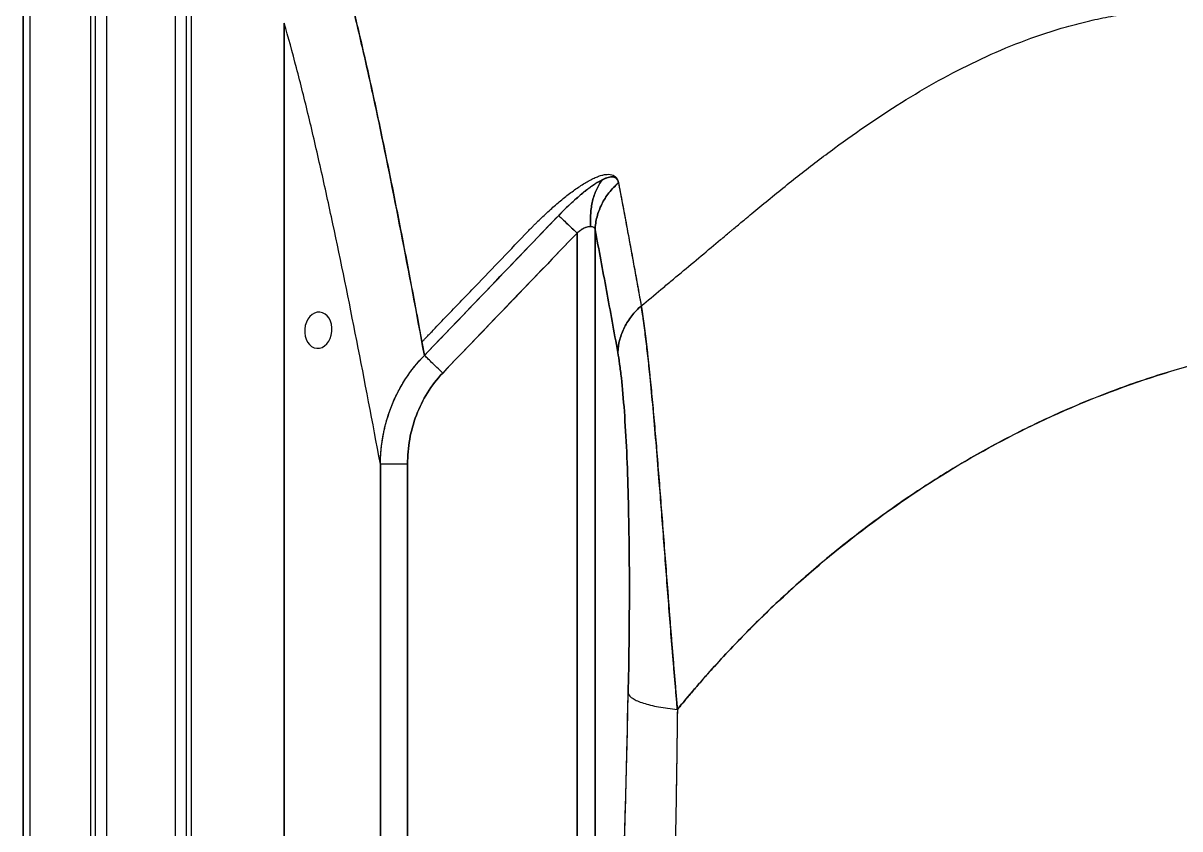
# Model space of a CAD drawing. Extents: x 956 to 1028, y 499 to 635.
# Drawn here: x 955.9 to 971.84, y 562.99 to 574.09 of the extents above; entities that cross this region are included whole.
import ezdxf

# ---------------------------------------------------------------- set-up
doc = ezdxf.new("R2010")
doc.units = 0
doc.header["$MEASUREMENT"] = 0
doc.layers.add('1', color=4, linetype='Continuous')

# ---------------------------------------------------------------- blocks, each defined once
blk = doc.blocks.new('2026 SX')
at = {"layer": '1', "color": 3}
for p, q in [((0, 71.442), (0, 5.922)), ((0, 5.922), (0, 71.442)), ((0.092, 65.635), (0.092, 14.123)), ((0.092, 65.635), (0.092, 14.123)), ((0.928, 65.635), (0.928, 14.123)), ((1, 14.123), (1, 65.635)), ((1.148, 65.635), (1.148, 14.123)), ((2.25, 65.635), (2.25, 14.123)), ((2.101, 14.147), (2.101, 65.438)), ((2.321, 14.147), (2.321, 65.438)), ((3.6, 61.866), (3.6, 22.318)), ((3.6, 22.318), (3.6, 61.866)), ((7.886, 47.774), (7.886, 59.02)), ((7.886, 59.02), (7.886, 47.774)), ((7.637, 47.774), (7.637, 58.974)), ((7.637, 58.974), (7.637, 47.774)), ((4.926, 25.342), (4.926, 55.789)), ((4.926, 55.789), (4.926, 25.342)), ((5.3, 25.339), (5.3, 55.789)), ((5.3, 55.789), (5.3, 25.339))]:
    blk.add_line(p, q, dxfattribs=at)
at = {"layer": '1', "color": 1, "extrusion": (0, 0, -1)}
blk.add_ellipse((4.07, 57.635), major_axis=(-0.022, -0.249), ratio=0.752466, dxfattribs=at)
at = {"layer": '1', "color": 3}
for points, knots in [([(5.533, 57.288), (5.426, 57.864), (5.319, 58.432), (5.104, 59.537), (4.996, 60.075), (4.831, 60.848), (4.776, 61.1), (4.664, 61.592), (4.608, 61.831), (4.494, 62.292), (4.436, 62.515), (4.319, 62.942), (4.26, 63.146), (4.199, 63.337)], [0, 0, 0, 0, 0.25, 0.25, 0.5, 0.5, 0.625, 0.625, 0.75, 0.75, 0.875, 0.875, 1, 1, 1, 1]), ([(4.199, 63.337), (4.203, 63.326), (4.21, 63.303), (4.224, 63.256), (4.243, 63.197), (4.264, 63.125), (4.294, 63.026), (4.33, 62.901), (4.385, 62.705), (4.455, 62.443), (4.539, 62.114), (4.623, 61.765), (4.733, 61.296), (4.867, 60.685), (5.027, 59.92), (5.159, 59.257), (5.264, 58.717), (5.329, 58.374), (5.381, 58.101), (5.421, 57.888), (5.46, 57.68), (5.486, 57.54), (5.498, 57.474)], [0, 0, 0, 0, 0.007278, 0.015625, 0.03125, 0.046295, 0.0625, 0.094487, 0.125, 0.182725, 0.249998, 0.312498, 0.374998, 0.499998, 0.624997, 0.749999, 0.813649, 0.875, 0.906533, 0.9375, 0.970781, 1, 1, 1, 1]), ([(8.522, 57.969), (8.612, 58.045), (8.748, 58.158), (8.886, 58.273), (8.978, 58.35), (9.024, 58.389), (9.257, 58.583), (9.492, 58.779), (9.7, 58.954), (9.75, 58.996), (9.76, 59.004), (9.78, 59.021), (9.81, 59.045), (9.86, 59.087), (9.907, 59.127), (9.947, 59.16), (9.961, 59.172), (9.991, 59.197), (10.07, 59.262), (10.165, 59.341), (10.32, 59.468), (10.397, 59.531), (10.553, 59.657), (10.631, 59.719), (10.867, 59.903), (11.026, 60.025), (11.508, 60.38), (11.837, 60.605), (12.511, 61.021), (12.857, 61.21), (13.391, 61.459), (13.571, 61.536), (13.937, 61.676), (14.124, 61.74), (14.407, 61.823), (14.502, 61.849), (14.692, 61.897), (14.788, 61.919), (14.935, 61.948), (14.984, 61.958), (15.084, 61.976), (15.134, 61.984), (15.194, 61.994), (15.205, 61.996), (15.229, 61.999), (15.252, 62.003), (15.283, 62.007), (15.303, 62.01), (15.317, 62.012), (15.324, 62.013), (15.346, 62.015), (15.361, 62.017), (15.386, 62.021), (15.397, 62.022), (15.411, 62.024), (15.415, 62.024), (15.423, 62.025), (15.426, 62.025), (15.432, 62.026), (15.435, 62.027), (15.44, 62.027), (15.443, 62.028), (15.446, 62.028)], [0, 0, 0, 0, 0.0625, 0.09375, 0.09375, 0.125, 0.125, 0.25, 0.28125, 0.28125, 0.289062, 0.289062, 0.296875, 0.3125, 0.328125, 0.328125, 0.335937, 0.335937, 0.34375, 0.375, 0.375, 0.40625, 0.40625, 0.4375, 0.4375, 0.5, 0.5, 0.625, 0.625, 0.75, 0.75, 0.8125, 0.8125, 0.875, 0.875, 0.90625, 0.90625, 0.9375, 0.9375, 0.953125, 0.953125, 0.96875, 0.96875, 0.972656, 0.972656, 0.976563, 0.980469, 0.982422, 0.982422, 0.984375, 0.984375, 0.988281, 0.988281, 0.992188, 0.992188, 0.994141, 0.994141, 0.996094, 0.996094, 0.998047, 0.998047, 1, 1, 1, 1]), ([(8.522, 57.969), (8.612, 58.045), (8.748, 58.158), (8.886, 58.273), (8.978, 58.35), (9.024, 58.389), (9.257, 58.583), (9.492, 58.779), (9.7, 58.954), (9.75, 58.996), (9.76, 59.004), (9.78, 59.021), (9.81, 59.045), (9.86, 59.087), (9.907, 59.127), (9.947, 59.16), (9.961, 59.172), (9.991, 59.197), (10.07, 59.262), (10.165, 59.341), (10.32, 59.468), (10.397, 59.531), (10.553, 59.657), (10.631, 59.719), (10.867, 59.903), (11.026, 60.025), (11.508, 60.38), (11.837, 60.605), (12.511, 61.021), (12.857, 61.21), (13.391, 61.459), (13.571, 61.536), (13.937, 61.676), (14.124, 61.74), (14.407, 61.823), (14.502, 61.849), (14.692, 61.897), (14.788, 61.919), (14.935, 61.948), (14.984, 61.958), (15.084, 61.976), (15.134, 61.984), (15.194, 61.994), (15.205, 61.996), (15.229, 61.999), (15.252, 62.003), (15.283, 62.007), (15.303, 62.01), (15.317, 62.012), (15.324, 62.013), (15.346, 62.015), (15.361, 62.017), (15.386, 62.021), (15.397, 62.022), (15.411, 62.024), (15.415, 62.024), (15.423, 62.025), (15.426, 62.025), (15.432, 62.026), (15.435, 62.027), (15.44, 62.027), (15.443, 62.028), (15.446, 62.028)], [0, 0, 0, 0, 0.0625, 0.09375, 0.09375, 0.125, 0.125, 0.25, 0.28125, 0.28125, 0.289063, 0.289063, 0.296875, 0.3125, 0.328125, 0.328125, 0.335938, 0.335938, 0.34375, 0.375, 0.375, 0.40625, 0.40625, 0.4375, 0.4375, 0.5, 0.5, 0.625, 0.625, 0.75, 0.75, 0.8125, 0.8125, 0.875, 0.875, 0.90625, 0.90625, 0.9375, 0.9375, 0.953125, 0.953125, 0.96875, 0.96875, 0.972656, 0.972656, 0.976562, 0.980469, 0.982422, 0.982422, 0.984375, 0.984375, 0.988281, 0.988281, 0.992187, 0.992187, 0.994141, 0.994141, 0.996094, 0.996094, 0.998047, 0.998047, 1, 1, 1, 1]), ([(4.926, 55.789), (4.818, 56.369), (4.709, 56.938), (4.491, 58.045), (4.381, 58.584), (4.216, 59.359), (4.16, 59.612), (4.049, 60.105), (3.994, 60.345), (3.882, 60.809), (3.826, 61.034), (3.713, 61.465), (3.657, 61.671), (3.6, 61.866)], [0, 0, 0, 0, 0.25, 0.25, 0.5, 0.5, 0.625, 0.625, 0.75, 0.75, 0.875, 0.875, 1, 1, 1, 1]), ([(6.964, 59.001), (6.976, 59.014), (6.999, 59.037), (7.032, 59.071), (7.064, 59.103), (7.109, 59.147), (7.166, 59.202), (7.258, 59.288), (7.374, 59.391), (7.516, 59.506), (7.657, 59.609), (7.771, 59.68), (7.858, 59.725), (7.92, 59.752), (7.977, 59.771), (8.03, 59.782), (8.076, 59.785), (8.116, 59.779), (8.15, 59.765), (8.172, 59.747), (8.185, 59.728), (8.194, 59.713), (8.201, 59.696), (8.205, 59.68), (8.208, 59.67), (8.208, 59.667)], [0, 0, 0, 0, 0.026041, 0.044854, 0.067547, 0.089703, 0.13456, 0.179412, 0.269083, 0.358836, 0.449075, 0.539037, 0.584481, 0.628805, 0.674114, 0.718773, 0.763489, 0.808531, 0.853155, 0.898359, 0.920832, 0.943224, 0.965649, 0.988075, 1, 1, 1, 1]), ([(7.384, 59.217), (7.39, 59.222), (7.401, 59.234), (7.417, 59.251), (7.434, 59.268), (7.457, 59.291), (7.487, 59.32), (7.537, 59.368), (7.601, 59.427), (7.668, 59.485), (7.721, 59.529), (7.761, 59.561), (7.8, 59.591), (7.833, 59.615), (7.861, 59.635), (7.883, 59.65), (7.905, 59.664), (7.926, 59.677), (7.946, 59.688), (7.966, 59.699), (7.979, 59.706), (7.985, 59.709)], [0, 0, 0, 0, 0.0281122, 0.0565207, 0.0852336, 0.1142583, 0.1751588, 0.2363129, 0.366539, 0.4930463, 0.5606749, 0.6261626, 0.6896702, 0.7513736, 0.78917, 0.826108, 0.8622432, 0.8976349, 0.9323464, 0.9664445, 1, 1, 1, 1]), ([(7.985, 59.709), (7.954, 59.667), (7.927, 59.621), (7.881, 59.522), (7.863, 59.469), (7.843, 59.386), (7.838, 59.358), (7.83, 59.301), (7.827, 59.272), (7.823, 59.213), (7.822, 59.184), (7.821, 59.124), (7.822, 59.095), (7.822, 59.066)], [0, 0, 0, 0, 0.25, 0.25, 0.5, 0.5, 0.625, 0.625, 0.75, 0.75, 0.875, 0.875, 1, 1, 1, 1]), ([(7.822, 59.066), (7.822, 59.095), (7.821, 59.124), (7.822, 59.184), (7.823, 59.213), (7.827, 59.272), (7.83, 59.301), (7.838, 59.358), (7.843, 59.386), (7.863, 59.469), (7.881, 59.522), (7.927, 59.621), (7.954, 59.667), (7.985, 59.709)], [0, 0, 0, 0, 0.125, 0.125, 0.25, 0.25, 0.375, 0.375, 0.5, 0.5, 0.75, 0.75, 1, 1, 1, 1]), ([(8.208, 59.667), (8.16, 59.625), (8.116, 59.578), (8.038, 59.479), (8.005, 59.426), (7.95, 59.315), (7.928, 59.258), (7.897, 59.14), (7.888, 59.08), (7.886, 59.02)], [0, 0, 0, 0, 0.25, 0.25, 0.5, 0.5, 0.75, 0.75, 1, 1, 1, 1]), ([(7.886, 59.02), (7.888, 59.08), (7.897, 59.14), (7.928, 59.258), (7.95, 59.315), (8.005, 59.426), (8.038, 59.479), (8.116, 59.578), (8.16, 59.625), (8.208, 59.667)], [0, 0, 0, 0, 0.25, 0.25, 0.5, 0.5, 0.75, 0.75, 1, 1, 1, 1]), ([(7.985, 59.709), (7.988, 59.711), (7.995, 59.714), (8.005, 59.719), (8.014, 59.723), (8.023, 59.727), (8.032, 59.73), (8.041, 59.734), (8.05, 59.737), (8.058, 59.739), (8.076, 59.745), (8.103, 59.75), (8.129, 59.75), (8.146, 59.746), (8.158, 59.742), (8.169, 59.736), (8.179, 59.729), (8.187, 59.72), (8.194, 59.709), (8.2, 59.696), (8.205, 59.683), (8.207, 59.672), (8.208, 59.667)], [0, 0, 0, 0, 0.025706, 0.051186, 0.076458, 0.101539, 0.12645, 0.151208, 0.175833, 0.200345, 0.224763, 0.339856, 0.455014, 0.511004, 0.567644, 0.625164, 0.68378, 0.743697, 0.805108, 0.868189, 0.933103, 1, 1, 1, 1]), ([(8.208, 59.667), (8.216, 59.627), (8.231, 59.546), (8.254, 59.425), (8.277, 59.304), (8.299, 59.183), (8.322, 59.062), (8.344, 58.941), (8.367, 58.82), (8.389, 58.699), (8.411, 58.577), (8.433, 58.456), (8.456, 58.334), (8.478, 58.213), (8.5, 58.091), (8.515, 58.01), (8.522, 57.969)], [0, 0, 0, 0, 0.072474, 0.144786, 0.216935, 0.288921, 0.360746, 0.43241, 0.503913, 0.575257, 0.64644, 0.717465, 0.788333, 0.859044, 0.929599, 1, 1, 1, 1]), ([(8.208, 59.667), (8.209, 59.662), (8.211, 59.653), (8.215, 59.636), (8.218, 59.618), (8.223, 59.591), (8.229, 59.558), (8.239, 59.504), (8.252, 59.437), (8.267, 59.357), (8.297, 59.195), (8.342, 58.953), (8.392, 58.683), (8.432, 58.465), (8.462, 58.298), (8.492, 58.132), (8.512, 58.022), (8.522, 57.969)], [0, 0, 0, 0, 0.008174, 0.017594, 0.029574, 0.041554, 0.065515, 0.089477, 0.137399, 0.186836, 0.233243, 0.426329, 0.616622, 0.71111, 0.808311, 0.909287, 1, 1, 1, 1]), ([(5.533, 57.288), (5.741, 57.505), (6.155, 57.936), (6.772, 58.579), (7.181, 59.005), (7.384, 59.217)], [0, 0, 0, 0, 0.337372, 0.67088, 1, 1, 1, 1]), ([(7.384, 59.217), (7.394, 59.207), (7.408, 59.194), (7.441, 59.162), (7.461, 59.143), (7.506, 59.1), (7.531, 59.076), (7.582, 59.026), (7.61, 59), (7.637, 58.974)], [0, 0, 0, 0, 0.25, 0.25, 0.5, 0.5, 0.75, 0.75, 1, 1, 1, 1]), ([(7.427, 59.176), (7.452, 59.152), (7.484, 59.121), (7.556, 59.051), (7.597, 59.013), (7.637, 58.974)], [0, 0, 0, 0, 0.5, 0.5, 1, 1, 1, 1]), ([(7.637, 58.974), (7.652, 58.989), (7.668, 59.003), (7.7, 59.026), (7.717, 59.036), (7.765, 59.059), (7.796, 59.067), (7.822, 59.066)], [0, 0, 0, 0, 0.25, 0.25, 0.5, 0.5, 1, 1, 1, 1]), ([(7.686, 59.016), (7.704, 59.029), (7.722, 59.039), (7.757, 59.055), (7.774, 59.06), (7.79, 59.063)], [0, 0, 0, 0, 0.5, 0.5, 1, 1, 1, 1]), ([(7.822, 59.066), (7.838, 59.065), (7.853, 59.061), (7.87, 59.05), (7.874, 59.045), (7.882, 59.034), (7.885, 59.028), (7.886, 59.02)], [0, 0, 0, 0, 0.5, 0.5, 0.75, 0.75, 1, 1, 1, 1]), ([(7.822, 59.066), (7.83, 59.065), (7.846, 59.063), (7.864, 59.056), (7.868, 59.048), (7.87, 59.044)], [0, 0, 0, 0, 0.363819, 0.751388, 1, 1, 1, 1]), ([(7.886, 59.02), (7.938, 58.744), (7.991, 58.465), (8.095, 57.901), (8.147, 57.616), (8.199, 57.329)], [0, 0, 0, 0, 0.5, 0.5, 1, 1, 1, 1]), ([(8.199, 57.329), (8.147, 57.616), (8.095, 57.901), (7.991, 58.465), (7.938, 58.744), (7.886, 59.02)], [0, 0, 0, 0, 0.5, 0.5, 1, 1, 1, 1]), ([(5.498, 57.474), (5.5, 57.476), (5.504, 57.48), (5.512, 57.488), (5.521, 57.498), (5.533, 57.51), (5.548, 57.526), (5.567, 57.546), (5.593, 57.573), (5.631, 57.613), (5.693, 57.677), (5.773, 57.761), (5.895, 57.888), (6.048, 58.047), (6.292, 58.302), (6.598, 58.62), (6.842, 58.874), (6.964, 59.001)], [0, 0, 0, 0, 0.003708, 0.007812, 0.015626, 0.023851, 0.031256, 0.046879, 0.062504, 0.085064, 0.125004, 0.188049, 0.250004, 0.37528, 0.500002, 0.751141, 1, 1, 1, 1]), ([(7.637, 58.974), (7.311, 58.635), (6.694, 57.992), (6.077, 57.349), (5.785, 57.045)], [0, 0, 0, 0, 0.527821, 1, 1, 1, 1]), ([(8.199, 57.329), (8.201, 57.388), (8.21, 57.448), (8.241, 57.564), (8.263, 57.621), (8.318, 57.731), (8.352, 57.783), (8.429, 57.882), (8.473, 57.928), (8.522, 57.969)], [0, 0, 0, 0, 0.25, 0.25, 0.5, 0.5, 0.75, 0.75, 1, 1, 1, 1]), ([(8.522, 57.969), (8.473, 57.928), (8.429, 57.882), (8.352, 57.783), (8.318, 57.731), (8.263, 57.621), (8.241, 57.564), (8.21, 57.448), (8.201, 57.388), (8.199, 57.329)], [0, 0, 0, 0, 0.25, 0.25, 0.5, 0.5, 0.75, 0.75, 1, 1, 1, 1]), ([(8.522, 57.969), (8.523, 57.963), (8.525, 57.951), (8.528, 57.933), (8.531, 57.914), (8.534, 57.894), (8.537, 57.875), (8.54, 57.855), (8.543, 57.835), (8.546, 57.814), (8.549, 57.793), (8.552, 57.772), (8.555, 57.75), (8.558, 57.728), (8.561, 57.706), (8.564, 57.684), (8.567, 57.661), (8.57, 57.638), (8.573, 57.614), (8.576, 57.59), (8.579, 57.566), (8.582, 57.542), (8.585, 57.517), (8.588, 57.492), (8.591, 57.467), (8.594, 57.442), (8.597, 57.416), (8.6, 57.39), (8.603, 57.364), (8.606, 57.337), (8.609, 57.31), (8.612, 57.283), (8.615, 57.256), (8.618, 57.228), (8.621, 57.2), (8.624, 57.172), (8.627, 57.144), (8.63, 57.115), (8.633, 57.086), (8.636, 57.057), (8.639, 57.028), (8.647, 56.958), (8.658, 56.844), (8.673, 56.683), (8.688, 56.517), (8.709, 56.289), (8.734, 55.991), (8.774, 55.496), (8.825, 54.842), (8.871, 54.237), (8.903, 53.83), (8.919, 53.626), (8.935, 53.423), (8.949, 53.253), (8.96, 53.117), (8.969, 53.014), (8.977, 52.913), (8.986, 52.811), (8.994, 52.71), (9.003, 52.609), (9.011, 52.509), (9.017, 52.443), (9.02, 52.409)], [0, 0, 0, 0, 0.006362, 0.012713, 0.019054, 0.025385, 0.031707, 0.038019, 0.044321, 0.050614, 0.056898, 0.063172, 0.069438, 0.075695, 0.081944, 0.088184, 0.094416, 0.10064, 0.106856, 0.113065, 0.119265, 0.125459, 0.131645, 0.137824, 0.143997, 0.150162, 0.156321, 0.162474, 0.168621, 0.174761, 0.180896, 0.187025, 0.193148, 0.199266, 0.205379, 0.211487, 0.21759, 0.223689, 0.229783, 0.235873, 0.241959, 0.24804, 0.27908, 0.310061, 0.341007, 0.371939, 0.433823, 0.496295, 0.620047, 0.746536, 0.778049, 0.80961, 0.841227, 0.872905, 0.888886, 0.904839, 0.920766, 0.936666, 0.952539, 0.968386, 0.984206, 1, 1, 1, 1]), ([(9.02, 52.409), (9.018, 52.428), (9.015, 52.465), (9.011, 52.517), (9.007, 52.564), (9.001, 52.626), (8.995, 52.706), (8.983, 52.839), (8.969, 53.005), (8.947, 53.273), (8.92, 53.608), (8.878, 54.148), (8.827, 54.818), (8.773, 55.516), (8.726, 56.095), (8.685, 56.565), (8.647, 56.96), (8.613, 57.286), (8.587, 57.505), (8.569, 57.645), (8.559, 57.721), (8.552, 57.775), (8.545, 57.827), (8.539, 57.864), (8.533, 57.896), (8.529, 57.921), (8.525, 57.948), (8.523, 57.963), (8.522, 57.969)], [0, 0, 0, 0, 0.009144, 0.017398, 0.024765, 0.031245, 0.046642, 0.06249, 0.093872, 0.124979, 0.187629, 0.249942, 0.376203, 0.499793, 0.583576, 0.666815, 0.74997, 0.812372, 0.875007, 0.906254, 0.922377, 0.937506, 0.953118, 0.96875, 0.972794, 0.984373, 0.992973, 1, 1, 1, 1]), ([(9.02, 52.409), (9.176, 52.599), (9.336, 52.786), (9.666, 53.153), (9.836, 53.333), (10.361, 53.862), (10.73, 54.2), (11.505, 54.84), (11.911, 55.142), (12.759, 55.703), (13.201, 55.963), (14.118, 56.431), (14.593, 56.64), (15.57, 57.001), (16.071, 57.152), (17.093, 57.392), (17.614, 57.481), (18.664, 57.591), (19.193, 57.613), (20.249, 57.589), (20.777, 57.544), (21.558, 57.427), (21.817, 57.38), (22.331, 57.27), (22.585, 57.207), (23.089, 57.065), (23.338, 56.987), (23.83, 56.816), (24.073, 56.723), (24.79, 56.423), (25.253, 56.196), (26.147, 55.695), (26.576, 55.42), (27.399, 54.831), (27.791, 54.517), (28.539, 53.854), (28.894, 53.506), (29.567, 52.782), (29.883, 52.406), (30.18, 52.018)], [0, 0, 0, 0, 0.03125, 0.03125, 0.0625, 0.0625, 0.125, 0.125, 0.1875, 0.1875, 0.25, 0.25, 0.3125, 0.3125, 0.375, 0.375, 0.4375, 0.4375, 0.5, 0.5, 0.5625, 0.5625, 0.59375, 0.59375, 0.625, 0.625, 0.65625, 0.65625, 0.6875, 0.6875, 0.75, 0.75, 0.8125, 0.8125, 0.875, 0.875, 0.9375, 0.9375, 1, 1, 1, 1]), ([(30.18, 52.018), (30.16, 52.044), (30.122, 52.093), (30.047, 52.189), (29.955, 52.306), (29.839, 52.448), (29.682, 52.637), (29.48, 52.87), (29.148, 53.236), (28.716, 53.68), (28.169, 54.191), (27.594, 54.675), (26.99, 55.132), (26.36, 55.559), (25.702, 55.953), (25.019, 56.311), (24.312, 56.631), (23.584, 56.91), (22.836, 57.145), (22.073, 57.334), (21.295, 57.475), (20.509, 57.567), (19.717, 57.61), (18.923, 57.602), (18.132, 57.543), (17.348, 57.435), (16.574, 57.279), (15.815, 57.075), (15.074, 56.826), (14.351, 56.534), (13.653, 56.202), (12.977, 55.831), (12.329, 55.426), (11.705, 54.989), (11.111, 54.523), (10.544, 54.03), (10.095, 53.599), (9.75, 53.242), (9.541, 53.015), (9.377, 52.831), (9.257, 52.691), (9.16, 52.576), (9.081, 52.482), (9.041, 52.435), (9.02, 52.409)], [0, 0, 0, 0, 0.00432, 0.007809, 0.015618, 0.023245, 0.031236, 0.046854, 0.062472, 0.093774, 0.124938, 0.1563, 0.187408, 0.218762, 0.249902, 0.281269, 0.312414, 0.343739, 0.374907, 0.406162, 0.437421, 0.468684, 0.499938, 0.531178, 0.562482, 0.593729, 0.625009, 0.656186, 0.687507, 0.718654, 0.750002, 0.781118, 0.812509, 0.84366, 0.875033, 0.906175, 0.937527, 0.953145, 0.968764, 0.976573, 0.984381, 0.99219, 0.995752, 1, 1, 1, 1]), ([(4.926, 55.789), (4.926, 55.799), (4.926, 55.82), (4.927, 55.85), (4.928, 55.879), (4.93, 55.909), (4.932, 55.938), (4.934, 55.966), (4.937, 55.995), (4.94, 56.023), (4.943, 56.05), (4.946, 56.077), (4.95, 56.104), (4.954, 56.131), (4.959, 56.157), (4.963, 56.182), (4.98, 56.269), (5.015, 56.413), (5.085, 56.61), (5.171, 56.797), (5.249, 56.93), (5.306, 57.015), (5.336, 57.057), (5.367, 57.098), (5.399, 57.138), (5.431, 57.177), (5.464, 57.215), (5.498, 57.252), (5.521, 57.276), (5.533, 57.288)], [0, 0, 0, 0, 0.018384, 0.036562, 0.054536, 0.072305, 0.089868, 0.107227, 0.12438, 0.141328, 0.15807, 0.174608, 0.19094, 0.207067, 0.222988, 0.238705, 0.254216, 0.383657, 0.505951, 0.632806, 0.754578, 0.786089, 0.817359, 0.84839, 0.879183, 0.909738, 0.940059, 0.970145, 1, 1, 1, 1]), ([(4.926, 55.789), (4.927, 55.927), (4.941, 56.065), (4.993, 56.336), (5.032, 56.469), (5.134, 56.726), (5.198, 56.849), (5.349, 57.081), (5.436, 57.189), (5.533, 57.288)], [0, 0, 0, 0, 0.25, 0.25, 0.5, 0.5, 0.75, 0.75, 1, 1, 1, 1]), ([(5.785, 57.045), (5.758, 57.072), (5.731, 57.098), (5.679, 57.148), (5.655, 57.171), (5.61, 57.214), (5.59, 57.233), (5.557, 57.265), (5.543, 57.278), (5.533, 57.288)], [0, 0, 0, 0, 0.25, 0.25, 0.5, 0.5, 0.75, 0.75, 1, 1, 1, 1]), ([(5.785, 57.045), (5.758, 57.072), (5.731, 57.098), (5.679, 57.148), (5.655, 57.171), (5.61, 57.214), (5.59, 57.233), (5.557, 57.265), (5.543, 57.278), (5.533, 57.288)], [0, 0, 0, 0, 0.25, 0.25, 0.5, 0.5, 0.75, 0.75, 1, 1, 1, 1]), ([(8.199, 57.329), (8.207, 57.281), (8.216, 57.227), (8.232, 57.11), (8.24, 57.046), (8.263, 56.841), (8.277, 56.685), (8.301, 56.342), (8.312, 56.155), (8.33, 55.76), (8.337, 55.551), (8.348, 55.121), (8.352, 54.899), (8.358, 54.45), (8.359, 54.222), (8.358, 53.765), (8.356, 53.536), (8.351, 53.08), (8.347, 52.852), (8.342, 52.626)], [0, 0, 0, 0, 0.0625, 0.0625, 0.125, 0.125, 0.25, 0.25, 0.375, 0.375, 0.5, 0.5, 0.625, 0.625, 0.75, 0.75, 0.875, 0.875, 1, 1, 1, 1]), ([(8.342, 52.626), (8.347, 52.852), (8.351, 53.08), (8.356, 53.536), (8.358, 53.765), (8.359, 54.222), (8.358, 54.45), (8.352, 54.899), (8.348, 55.121), (8.337, 55.551), (8.33, 55.76), (8.312, 56.155), (8.301, 56.342), (8.277, 56.685), (8.263, 56.841), (8.24, 57.046), (8.232, 57.11), (8.216, 57.227), (8.207, 57.281), (8.199, 57.329)], [0, 0, 0, 0, 0.125, 0.125, 0.25, 0.25, 0.375, 0.375, 0.5, 0.5, 0.625, 0.625, 0.75, 0.75, 0.875, 0.875, 0.9375, 0.9375, 1, 1, 1, 1]), ([(5.3, 55.789), (5.3, 55.904), (5.31, 56.019), (5.35, 56.246), (5.381, 56.357), (5.463, 56.572), (5.514, 56.676), (5.635, 56.871), (5.706, 56.962), (5.785, 57.045)], [0, 0, 0, 0, 0.25, 0.25, 0.5, 0.5, 0.75, 0.75, 1, 1, 1, 1]), ([(5.785, 57.045), (5.706, 56.962), (5.635, 56.871), (5.514, 56.676), (5.463, 56.572), (5.381, 56.357), (5.35, 56.246), (5.31, 56.019), (5.3, 55.904), (5.3, 55.789)], [0, 0, 0, 0, 0.25, 0.25, 0.5, 0.5, 0.75, 0.75, 1, 1, 1, 1]), ([(5.3, 55.789), (5.252, 55.789), (5.206, 55.789), (5.12, 55.789), (5.08, 55.789), (5.013, 55.789), (4.984, 55.789), (4.943, 55.789), (4.93, 55.789), (4.926, 55.789)], [0, 0, 0, 0, 0.25, 0.25, 0.5, 0.5, 0.75, 0.75, 1, 1, 1, 1]), ([(5.3, 55.789), (5.252, 55.789), (5.206, 55.789), (5.12, 55.789), (5.08, 55.789), (5.013, 55.789), (4.984, 55.789), (4.943, 55.789), (4.93, 55.789), (4.926, 55.789)], [0, 0, 0, 0, 0.25, 0.25, 0.5, 0.5, 0.75, 0.75, 1, 1, 1, 1]), ([(8.172, 47.227), (8.173, 47.257), (8.176, 47.318), (8.18, 47.41), (8.184, 47.502), (8.188, 47.595), (8.191, 47.688), (8.195, 47.781), (8.199, 47.874), (8.203, 47.967), (8.206, 48.061), (8.21, 48.155), (8.214, 48.249), (8.217, 48.343), (8.221, 48.438), (8.231, 48.721), (8.248, 49.196), (8.27, 49.869), (8.291, 50.55), (8.305, 51.072), (8.315, 51.434), (8.32, 51.631), (8.324, 51.829), (8.329, 52.027), (8.334, 52.226), (8.338, 52.426), (8.341, 52.559), (8.342, 52.626)], [0, 0, 0, 0, 0.017766, 0.035542, 0.05333, 0.071128, 0.088938, 0.106759, 0.124593, 0.142439, 0.160297, 0.178168, 0.196053, 0.213951, 0.231862, 0.249788, 0.374488, 0.499741, 0.624548, 0.749836, 0.785483, 0.821157, 0.856859, 0.892592, 0.928359, 0.964161, 1, 1, 1, 1]), ([(8.342, 52.626), (8.351, 52.603), (8.373, 52.58), (8.444, 52.537), (8.492, 52.516), (8.612, 52.477), (8.683, 52.46), (8.841, 52.431), (8.928, 52.418), (9.02, 52.409)], [0, 0, 0, 0, 0.25, 0.25, 0.5, 0.5, 0.75, 0.75, 1, 1, 1, 1]), ([(8.342, 52.626), (8.351, 52.603), (8.373, 52.58), (8.444, 52.537), (8.492, 52.516), (8.612, 52.477), (8.683, 52.46), (8.841, 52.431), (8.928, 52.418), (9.02, 52.409)], [0, 0, 0, 0, 0.25, 0.25, 0.5, 0.5, 0.75, 0.75, 1, 1, 1, 1]), ([(9.02, 52.409), (9.02, 52.377), (9.019, 52.312), (9.018, 52.215), (9.016, 52.118), (9.015, 52.021), (9.014, 51.924), (9.012, 51.827), (9.011, 51.73), (9.01, 51.633), (9.008, 51.536), (9.007, 51.439), (9.005, 51.342), (9.004, 51.245), (9.002, 51.148), (9.001, 51.051), (8.999, 50.954), (8.997, 50.857), (8.996, 50.76), (8.994, 50.663), (8.992, 50.566), (8.99, 50.469), (8.989, 50.372), (8.987, 50.275), (8.985, 50.178), (8.983, 50.081), (8.981, 49.984), (8.979, 49.887), (8.977, 49.79), (8.975, 49.694), (8.973, 49.597), (8.971, 49.5), (8.969, 49.403), (8.966, 49.306), (8.964, 49.21), (8.962, 49.113), (8.96, 49.016), (8.957, 48.92), (8.955, 48.823), (8.952, 48.727), (8.95, 48.63), (8.947, 48.534), (8.945, 48.438), (8.942, 48.342), (8.94, 48.245), (8.937, 48.149), (8.934, 48.053), (8.932, 47.957), (8.929, 47.861), (8.926, 47.765), (8.923, 47.669), (8.92, 47.574), (8.917, 47.478), (8.914, 47.383), (8.911, 47.287), (8.908, 47.192), (8.905, 47.096), (8.902, 47.001), (8.899, 46.906), (8.897, 46.843), (8.896, 46.811)], [0, 0, 0, 0, 0.016731, 0.03348, 0.050246, 0.067031, 0.083834, 0.100655, 0.117493, 0.13435, 0.151225, 0.168117, 0.185028, 0.201957, 0.218903, 0.235868, 0.25285, 0.26985, 0.286869, 0.303905, 0.320959, 0.338031, 0.355121, 0.372229, 0.389355, 0.406499, 0.42366, 0.44084, 0.458037, 0.475253, 0.492486, 0.509737, 0.527006, 0.544293, 0.561597, 0.57892, 0.59626, 0.613619, 0.630995, 0.648389, 0.6658, 0.68323, 0.700677, 0.718142, 0.735625, 0.753126, 0.770644, 0.788181, 0.805735, 0.823306, 0.840896, 0.858503, 0.876128, 0.893771, 0.911432, 0.92911, 0.946806, 0.96452, 0.982251, 1, 1, 1, 1]), ([(9.02, 52.409), (9.016, 52.088), (9.008, 51.446), (8.991, 50.495), (8.972, 49.554), (8.95, 48.625), (8.925, 47.708), (8.906, 47.11), (8.896, 46.811)], [0, 0, 0, 0, 0.166537, 0.333132, 0.499771, 0.666452, 0.833187, 1, 1, 1, 1])]:
    blk.add_open_spline(points, degree=3, knots=knots, dxfattribs=at)
for points in [[(7.985, 59.709), (7.804, 59.618), (7.553, 59.392), (7.384, 59.217)], [(8.208, 59.667), (8.189, 59.77), (8.101, 59.767), (7.985, 59.709)], [(5.533, 57.288), (6.15, 57.931), (6.767, 58.574), (7.384, 59.217)], [(7.637, 58.974), (7.653, 58.99), (7.669, 59.004), (7.686, 59.016)], [(7.79, 59.063), (7.801, 59.065), (7.812, 59.066), (7.822, 59.066)], [(7.637, 58.974), (7.02, 58.331), (6.402, 57.689), (5.785, 57.045)], [(5.498, 57.474), (5.51, 57.412), (5.521, 57.35), (5.533, 57.288)], [(8.172, 47.227), (8.246, 48.944), (8.303, 50.761), (8.342, 52.626)]]:
    blk.add_open_spline(points, degree=3, dxfattribs=at)

msp = doc.modelspace()

# ---------------------------------------------------------------- block references
at = {"layer": '1'}
msp.add_blockref('2026 SX', (955.896, 512.227), dxfattribs=at)

doc.saveas('drawing.dxf')
